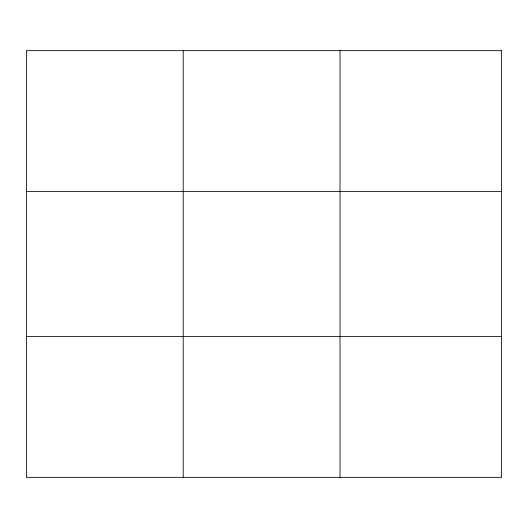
<?xml version="1.0" encoding="UTF-8"?>
<svg xmlns="http://www.w3.org/2000/svg" width="528" height="528" viewBox="0 0 528 528"><rect width="100%" height="100%" fill="white"/><g stroke="black" fill="none" stroke-linecap="round" stroke-linejoin="round"><path stroke-width="0.79" d="M183.216 50.668L183.216 477.332M340.032 50.668L340.032 477.332M26.4 191.466L501.6 191.466M26.4 336.534L501.6 336.534M501.6 50.668L501.6 477.332L26.4 477.332L26.4 50.668L501.6 50.668"/></g></svg>
